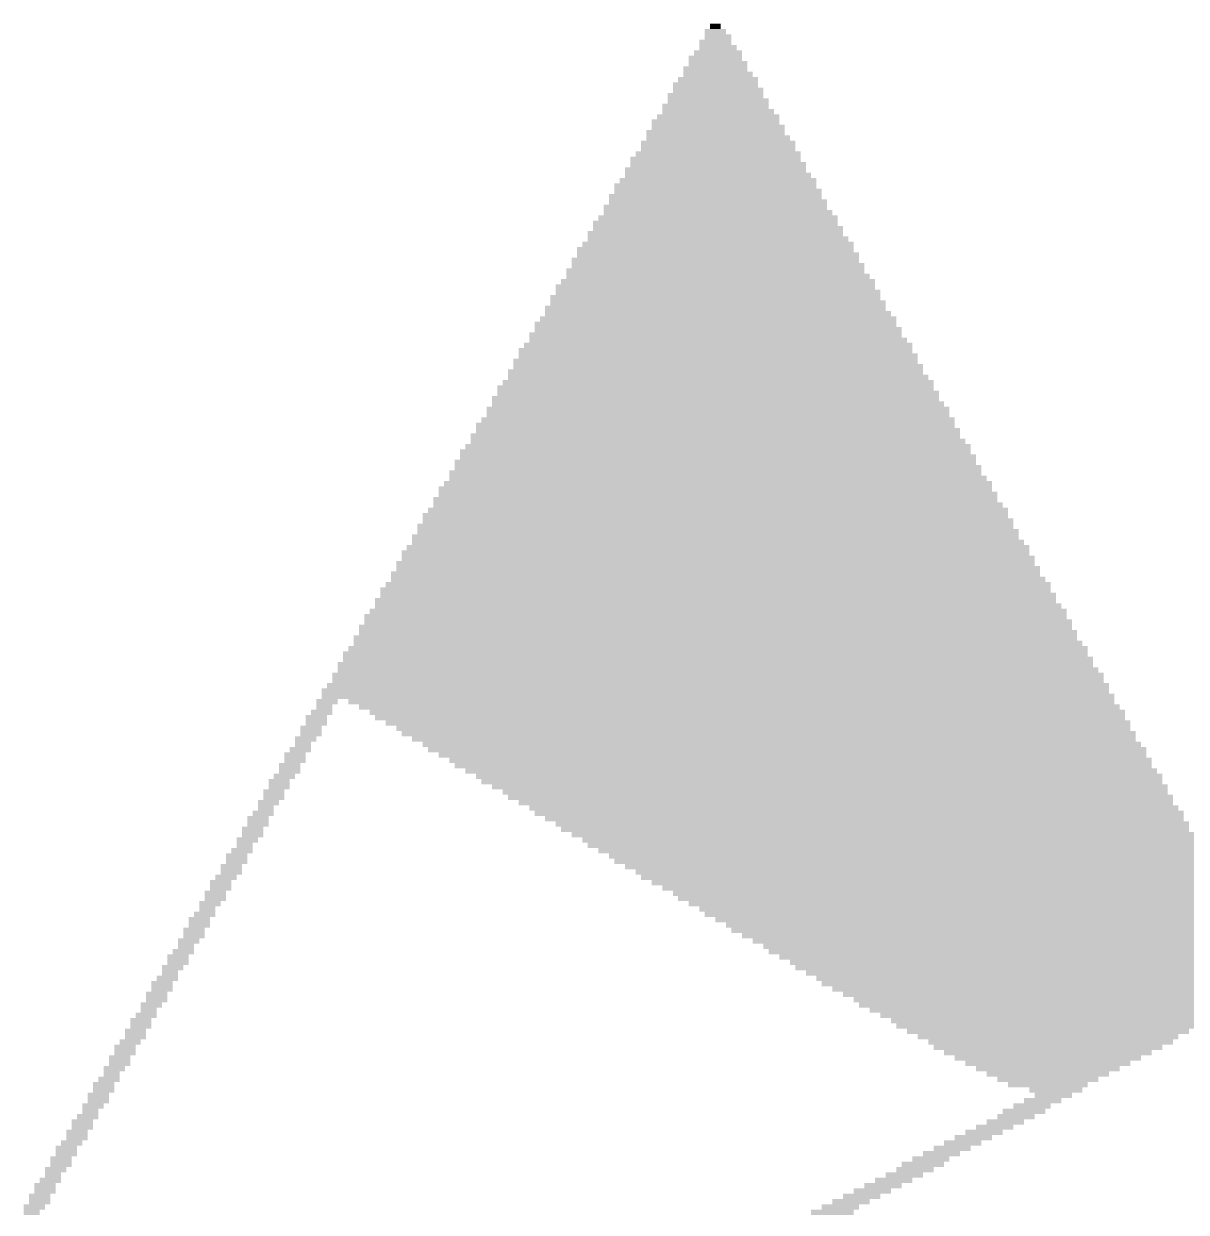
# Model space of a CAD drawing. Header units: inches. Extents: x 0.1 to 13.6, y 0 to 11.7.
# Drawn here: x 3.56 to 9.11, y 6.02 to 11.7 of the extents above; entities that cross this region are included whole.
import ezdxf

# ---------------------------------------------------------------- set-up
doc = ezdxf.new("R2010")
doc.units = ezdxf.units.IN
doc.header["$MEASUREMENT"] = 0

msp = doc.modelspace()

# ---------------------------------------------------------------- linework, layer by layer
for points in [[(6.8877, 11.6732), (6.8369, 11.6732), (6.8877, 11.6986), (6.8369, 11.6986)], [(6.9131, 11.6478), (6.8115, 11.6478), (6.9131, 11.6732), (6.8115, 11.6732)], [(6.9385, 11.6224), (6.8115, 11.6224), (6.9385, 11.6478), (6.8115, 11.6478)], [(6.9385, 11.597), (6.7861, 11.597), (6.9385, 11.6224), (6.7861, 11.6224)], [(6.9639, 11.5716), (6.7861, 11.5716), (6.9639, 11.597), (6.7861, 11.597)], [(6.9896, 11.5208), (6.7356, 11.5208), (6.9896, 11.5462), (6.7356, 11.5462)], [(6.9896, 11.5462), (6.761, 11.5462), (6.9896, 11.5716), (6.761, 11.5716)], [(7.015, 11.47), (6.7102, 11.47), (7.015, 11.4954), (6.7102, 11.4954)], [(7.0404, 11.4446), (6.7102, 11.4446), (7.0404, 11.47), (6.7102, 11.47)], [(7.015, 11.4954), (6.7356, 11.4954), (7.015, 11.5208), (6.7356, 11.5208)], [(7.0658, 11.3938), (6.6594, 11.3938), (7.0658, 11.4192), (6.6594, 11.4192)], [(7.0658, 11.4192), (6.6848, 11.4192), (7.0658, 11.4446), (6.6848, 11.4446)], [(7.0912, 11.343), (6.634, 11.343), (7.0912, 11.3684), (6.634, 11.3684)], [(7.0912, 11.3684), (6.6594, 11.3684), (7.0912, 11.3938), (6.6594, 11.3938)], [(7.1166, 11.2922), (6.6086, 11.2922), (7.1166, 11.3176), (6.6086, 11.3176)], [(7.1166, 11.3176), (6.634, 11.3176), (7.1166, 11.343), (6.634, 11.343)], [(7.1674, 11.216), (6.5578, 11.216), (7.1674, 11.2414), (6.5578, 11.2414)], [(7.1674, 11.2414), (6.5832, 11.2414), (7.1674, 11.2668), (6.5832, 11.2668)], [(7.142, 11.2668), (6.6086, 11.2668), (7.142, 11.2922), (6.6086, 11.2922)], [(7.1928, 11.1652), (6.5324, 11.1652), (7.1928, 11.1906), (6.5324, 11.1906)], [(7.1928, 11.1906), (6.5578, 11.1906), (7.1928, 11.216), (6.5578, 11.216)], [(7.2436, 11.1144), (6.507, 11.1144), (7.2436, 11.1398), (6.507, 11.1398)], [(7.2182, 11.1398), (6.5324, 11.1398), (7.2182, 11.1652), (6.5324, 11.1652)], [(7.269, 11.0636), (6.4816, 11.0636), (7.269, 11.089), (6.4816, 11.089)], [(7.2436, 11.089), (6.507, 11.089), (7.2436, 11.1144), (6.507, 11.1144)], [(7.269, 11.0382), (6.4562, 11.0382), (7.269, 11.0636), (6.4562, 11.0636)], [(7.2944, 11.0128), (6.4562, 11.0128), (7.2944, 11.0382), (6.4562, 11.0382)], [(7.3452, 10.9366), (6.4054, 10.9366), (7.3452, 10.962), (6.4054, 10.962)], [(7.2944, 10.9874), (6.4308, 10.9874), (7.2944, 11.0128), (6.4308, 11.0128)], [(7.3198, 10.962), (6.4308, 10.962), (7.3198, 10.9874), (6.4308, 10.9874)], [(7.3452, 10.9112), (6.38, 10.9112), (7.3452, 10.9366), (6.38, 10.9366)], [(7.3706, 10.8858), (6.38, 10.8858), (7.3706, 10.9112), (6.38, 10.9112)], [(7.3706, 10.8604), (6.3546, 10.8604), (7.3706, 10.8858), (6.3546, 10.8858)], [(7.396, 10.835), (6.3546, 10.835), (7.396, 10.8604), (6.3546, 10.8604)], [(7.396, 10.8096), (6.3292, 10.8096), (7.396, 10.835), (6.3292, 10.835)], [(7.4214, 10.7842), (6.3292, 10.7842), (7.4214, 10.8096), (6.3292, 10.8096)], [(7.4468, 10.7334), (6.2784, 10.7334), (7.4468, 10.7588), (6.2784, 10.7588)], [(7.4722, 10.708), (6.2784, 10.708), (7.4722, 10.7334), (6.2784, 10.7334)], [(7.4468, 10.7588), (6.3038, 10.7588), (7.4468, 10.7842), (6.3038, 10.7842)], [(7.4722, 10.6826), (6.253, 10.6826), (7.4722, 10.708), (6.253, 10.708)], [(7.4976, 10.6572), (6.253, 10.6572), (7.4976, 10.6826), (6.253, 10.6826)], [(7.523, 10.6064), (6.2022, 10.6064), (7.523, 10.6318), (6.2022, 10.6318)], [(7.523, 10.6318), (6.2276, 10.6318), (7.523, 10.6572), (6.2276, 10.6572)], [(7.5484, 10.5556), (6.1768, 10.5556), (7.5484, 10.581), (6.1768, 10.581)], [(7.5484, 10.581), (6.2022, 10.581), (7.5484, 10.6064), (6.2022, 10.6064)], [(7.5738, 10.5048), (6.1514, 10.5048), (7.5738, 10.5302), (6.1514, 10.5302)], [(7.5992, 10.4794), (6.1514, 10.4794), (7.5992, 10.5048), (6.1514, 10.5048)], [(7.5738, 10.5302), (6.1768, 10.5302), (7.5738, 10.5556), (6.1768, 10.5556)], [(7.6246, 10.4286), (6.1006, 10.4286), (7.6246, 10.454), (6.1006, 10.454)], [(7.6246, 10.454), (6.126, 10.454), (7.6246, 10.4794), (6.126, 10.4794)], [(7.65, 10.3778), (6.0752, 10.3778), (7.65, 10.4032), (6.0752, 10.4032)], [(7.65, 10.4032), (6.1006, 10.4032), (7.65, 10.4286), (6.1006, 10.4286)], [(7.6754, 10.327), (6.0498, 10.327), (7.6754, 10.3524), (6.0498, 10.3524)], [(7.6754, 10.3524), (6.0752, 10.3524), (7.6754, 10.3778), (6.0752, 10.3778)], [(7.7262, 10.2508), (5.999, 10.2508), (7.7262, 10.2762), (5.999, 10.2762)], [(7.7262, 10.2762), (6.0244, 10.2762), (7.7262, 10.3016), (6.0244, 10.3016)], [(7.7008, 10.3016), (6.0498, 10.3016), (7.7008, 10.327), (6.0498, 10.327)], [(7.7516, 10.2), (5.9736, 10.2), (7.7516, 10.2254), (5.9736, 10.2254)], [(7.7516, 10.2254), (5.999, 10.2254), (7.7516, 10.2508), (5.999, 10.2508)], [(7.8024, 10.1492), (5.9482, 10.1492), (7.8024, 10.1746), (5.9482, 10.1746)], [(7.777, 10.1746), (5.9736, 10.1746), (7.777, 10.2), (5.9736, 10.2)], [(7.8024, 10.1238), (5.9228, 10.1238), (7.8024, 10.1492), (5.9228, 10.1492)], [(7.8278, 10.0984), (5.9228, 10.0984), (7.8278, 10.1238), (5.9228, 10.1238)], [(7.8278, 10.073), (5.8974, 10.073), (7.8278, 10.0984), (5.8974, 10.0984)], [(7.8532, 10.0476), (5.8974, 10.0476), (7.8532, 10.073), (5.8974, 10.073)], [(7.904, 9.9714), (5.8466, 9.9714), (7.904, 9.9968), (5.8466, 9.9968)], [(7.8532, 10.0222), (5.872, 10.0222), (7.8532, 10.0476), (5.872, 10.0476)], [(7.8786, 9.9968), (5.872, 9.9968), (7.8786, 10.0222), (5.872, 10.0222)], [(7.904, 9.946), (5.8212, 9.946), (7.904, 9.9714), (5.8212, 9.9714)], [(7.9294, 9.9206), (5.8212, 9.9206), (7.9294, 9.946), (5.8212, 9.946)], [(7.9294, 9.8952), (5.7958, 9.8952), (7.9294, 9.9206), (5.7958, 9.9206)], [(7.9548, 9.8698), (5.7958, 9.8698), (7.9548, 9.8952), (5.7958, 9.8952)], [(7.9802, 9.8444), (5.7704, 9.8444), (7.9802, 9.8698), (5.7704, 9.8698)], [(7.9802, 9.819), (5.7704, 9.819), (7.9802, 9.8444), (5.7704, 9.8444)], [(8.0056, 9.7682), (5.7196, 9.7682), (8.0056, 9.7936), (5.7196, 9.7936)], [(8.031, 9.7428), (5.7196, 9.7428), (8.031, 9.7682), (5.7196, 9.7682)], [(8.0056, 9.7936), (5.745, 9.7936), (8.0056, 9.819), (5.745, 9.819)], [(8.031, 9.7174), (5.6942, 9.7174), (8.031, 9.7428), (5.6942, 9.7428)], [(8.0564, 9.692), (5.6942, 9.692), (8.0564, 9.7174), (5.6942, 9.7174)], [(8.0818, 9.6412), (5.6434, 9.6412), (8.0818, 9.6666), (5.6434, 9.6666)], [(8.0818, 9.6666), (5.6688, 9.6666), (8.0818, 9.692), (5.6688, 9.692)], [(8.1072, 9.5904), (5.618, 9.5904), (8.1072, 9.6158), (5.618, 9.6158)], [(8.1072, 9.6158), (5.6434, 9.6158), (8.1072, 9.6412), (5.6434, 9.6412)], [(8.1326, 9.5396), (5.5926, 9.5396), (8.1326, 9.565), (5.5926, 9.565)], [(8.158, 9.5142), (5.5926, 9.5142), (8.158, 9.5396), (5.5926, 9.5396)], [(8.1326, 9.565), (5.618, 9.565), (8.1326, 9.5904), (5.618, 9.5904)], [(8.1834, 9.4634), (5.5418, 9.4634), (8.1834, 9.4888), (5.5418, 9.4888)], [(8.1834, 9.4888), (5.5672, 9.4888), (8.1834, 9.5142), (5.5672, 9.5142)], [(8.2088, 9.4126), (5.5164, 9.4126), (8.2088, 9.438), (5.5164, 9.438)], [(8.2088, 9.438), (5.5418, 9.438), (8.2088, 9.4634), (5.5418, 9.4634)], [(8.2596, 9.3618), (5.491, 9.3618), (8.2596, 9.3872), (5.491, 9.3872)], [(8.2342, 9.3872), (5.5164, 9.3872), (8.2342, 9.4126), (5.5164, 9.4126)], [(8.285, 9.2856), (5.4402, 9.2856), (8.285, 9.311), (5.4402, 9.311)], [(8.2596, 9.3364), (5.4656, 9.3364), (8.2596, 9.3618), (5.4656, 9.3618)], [(8.285, 9.311), (5.4656, 9.311), (8.285, 9.3364), (5.4656, 9.3364)], [(8.3104, 9.2348), (5.4148, 9.2348), (8.3104, 9.2602), (5.4148, 9.2602)], [(8.3104, 9.2602), (5.4402, 9.2602), (8.3104, 9.2856), (5.4402, 9.2856)], [(8.3612, 9.184), (5.3894, 9.184), (8.3612, 9.2094), (5.3894, 9.2094)], [(8.3358, 9.2094), (5.4148, 9.2094), (8.3358, 9.2348), (5.4148, 9.2348)], [(8.3612, 9.1586), (5.364, 9.1586), (8.3612, 9.184), (5.364, 9.184)], [(8.3866, 9.1332), (5.364, 9.1332), (8.3866, 9.1586), (5.364, 9.1586)], [(8.3866, 9.1078), (5.3386, 9.1078), (8.3866, 9.1332), (5.3386, 9.1332)], [(8.412, 9.0824), (5.3386, 9.0824), (8.412, 9.1078), (5.3386, 9.1078)], [(8.4628, 9.0062), (5.2878, 9.0062), (8.4628, 9.0316), (5.2878, 9.0316)], [(8.412, 9.057), (5.3132, 9.057), (8.412, 9.0824), (5.3132, 9.0824)], [(8.4374, 9.0316), (5.3132, 9.0316), (8.4374, 9.057), (5.3132, 9.057)], [(8.4628, 8.9808), (5.2624, 8.9808), (8.4628, 9.0062), (5.2624, 9.0062)], [(8.4882, 8.9554), (5.2624, 8.9554), (8.4882, 8.9808), (5.2624, 8.9808)], [(8.4882, 8.93), (5.237, 8.93), (8.4882, 8.9554), (5.237, 8.9554)], [(8.5136, 8.9046), (5.237, 8.9046), (8.5136, 8.93), (5.237, 8.93)], [(8.539, 8.8538), (5.1862, 8.8538), (8.539, 8.8792), (5.1862, 8.8792)], [(8.539, 8.8792), (5.2116, 8.8792), (8.539, 8.9046), (5.2116, 8.9046)], [(8.5644, 8.803), (5.1608, 8.803), (8.5644, 8.8284), (5.1608, 8.8284)], [(8.5898, 8.7776), (5.1608, 8.7776), (8.5898, 8.803), (5.1608, 8.803)], [(8.5644, 8.8284), (5.1862, 8.8284), (8.5644, 8.8538), (5.1862, 8.8538)], [(8.5898, 8.7522), (5.1354, 8.7522), (8.5898, 8.7776), (5.1354, 8.7776)], [(8.6152, 8.7268), (5.1354, 8.7268), (8.6152, 8.7522), (5.1354, 8.7522)], [(8.6406, 8.676), (5.0846, 8.676), (8.6406, 8.7014), (5.0846, 8.7014)], [(8.6406, 8.7014), (5.11, 8.7014), (8.6406, 8.7268), (5.11, 8.7268)], [(8.666, 8.6252), (5.0592, 8.6252), (8.666, 8.6506), (5.0592, 8.6506)], [(8.666, 8.6506), (5.0846, 8.6506), (8.666, 8.676), (5.0846, 8.676)], [(8.7168, 8.5744), (5.0338, 8.5744), (8.7168, 8.5998), (5.0338, 8.5998)], [(8.7168, 8.549), (5.0338, 8.549), (8.7168, 8.5744), (5.0338, 8.5744)], [(8.6914, 8.5998), (5.0592, 8.5998), (8.6914, 8.6252), (5.0592, 8.6252)], [(8.7422, 8.4982), (4.983, 8.4982), (8.7422, 8.5236), (4.983, 8.5236)], [(8.7422, 8.5236), (5.0084, 8.5236), (8.7422, 8.549), (5.0084, 8.549)], [(5.0592, 8.4474), (4.9576, 8.4474), (5.0592, 8.4728), (4.9576, 8.4728)], [(8.7676, 8.4728), (4.983, 8.4728), (8.7676, 8.4982), (4.983, 8.4982)], [(8.7676, 8.4474), (5.11, 8.4474), (8.7676, 8.4728), (5.11, 8.4728)], [(5.0338, 8.3966), (4.9322, 8.3966), (5.0338, 8.422), (4.9322, 8.422)], [(5.0338, 8.422), (4.9576, 8.422), (5.0338, 8.4474), (4.9576, 8.4474)], [(8.793, 8.422), (5.1608, 8.422), (8.793, 8.4474), (5.1608, 8.4474)], [(8.8184, 8.3966), (5.2116, 8.3966), (8.8184, 8.422), (5.2116, 8.422)], [(4.983, 8.3204), (4.8814, 8.3204), (4.983, 8.3458), (4.8814, 8.3458)], [(5.0084, 8.3712), (4.9068, 8.3712), (5.0084, 8.3966), (4.9068, 8.3966)], [(5.0084, 8.3458), (4.9068, 8.3458), (5.0084, 8.3712), (4.9068, 8.3712)], [(8.8184, 8.3712), (5.237, 8.3712), (8.8184, 8.3966), (5.237, 8.3966)], [(8.8438, 8.3458), (5.2878, 8.3458), (8.8438, 8.3712), (5.2878, 8.3712)], [(8.8438, 8.3204), (5.3386, 8.3204), (8.8438, 8.3458), (5.3386, 8.3458)], [(4.9576, 8.2696), (4.856, 8.2696), (4.9576, 8.295), (4.856, 8.295)], [(4.983, 8.295), (4.8814, 8.295), (4.983, 8.3204), (4.8814, 8.3204)], [(8.8692, 8.295), (5.364, 8.295), (8.8692, 8.3204), (5.364, 8.3204)], [(8.8692, 8.2696), (5.4148, 8.2696), (8.8692, 8.295), (5.4148, 8.295)], [(4.9322, 8.2188), (4.8306, 8.2188), (4.9322, 8.2442), (4.8306, 8.2442)], [(4.9322, 8.2442), (4.856, 8.2442), (4.9322, 8.2696), (4.856, 8.2696)], [(8.8946, 8.2442), (5.4656, 8.2442), (8.8946, 8.2696), (5.4656, 8.2696)], [(8.92, 8.2188), (5.491, 8.2188), (8.92, 8.2442), (5.491, 8.2442)], [(4.9068, 8.1934), (4.8052, 8.1934), (4.9068, 8.2188), (4.8052, 8.2188)], [(4.9068, 8.168), (4.8052, 8.168), (4.9068, 8.1934), (4.8052, 8.1934)], [(8.92, 8.1934), (5.5418, 8.1934), (8.92, 8.2188), (5.5418, 8.2188)], [(8.9454, 8.168), (5.5926, 8.168), (8.9454, 8.1934), (5.5926, 8.1934)], [(4.8814, 8.1426), (4.7798, 8.1426), (4.8814, 8.168), (4.7798, 8.168)], [(4.8814, 8.1172), (4.7798, 8.1172), (4.8814, 8.1426), (4.7798, 8.1426)], [(8.9454, 8.1426), (5.618, 8.1426), (8.9454, 8.168), (5.618, 8.168)], [(8.9708, 8.1172), (5.6688, 8.1172), (8.9708, 8.1426), (5.6688, 8.1426)], [(4.8306, 8.0664), (4.729, 8.0664), (4.8306, 8.0918), (4.729, 8.0918)], [(4.8306, 8.041), (4.729, 8.041), (4.8306, 8.0664), (4.729, 8.0664)], [(4.856, 8.0918), (4.7544, 8.0918), (4.856, 8.1172), (4.7544, 8.1172)], [(8.9962, 8.0918), (5.7196, 8.0918), (8.9962, 8.1172), (5.7196, 8.1172)], [(8.9962, 8.0664), (5.745, 8.0664), (8.9962, 8.0918), (5.745, 8.0918)], [(9.0216, 8.041), (5.7958, 8.041), (9.0216, 8.0664), (5.7958, 8.0664)], [(4.8052, 8.0156), (4.7036, 8.0156), (4.8052, 8.041), (4.7036, 8.041)], [(4.8052, 7.9902), (4.7036, 7.9902), (4.8052, 8.0156), (4.7036, 8.0156)], [(9.0216, 8.0156), (5.8466, 8.0156), (9.0216, 8.041), (5.8466, 8.041)], [(9.047, 7.9902), (5.872, 7.9902), (9.047, 8.0156), (5.872, 8.0156)], [(4.7798, 7.9648), (4.6782, 7.9648), (4.7798, 7.9902), (4.6782, 7.9902)], [(4.7544, 7.9394), (4.6782, 7.9394), (4.7544, 7.9648), (4.6782, 7.9648)], [(9.047, 7.9648), (5.9228, 7.9648), (9.047, 7.9902), (5.9228, 7.9902)], [(9.0724, 7.9394), (5.9736, 7.9394), (9.0724, 7.9648), (5.9736, 7.9648)], [(4.729, 7.8886), (4.6274, 7.8886), (4.729, 7.914), (4.6274, 7.914)], [(4.7544, 7.914), (4.6528, 7.914), (4.7544, 7.9394), (4.6528, 7.9394)], [(9.0978, 7.914), (5.999, 7.914), (9.0978, 7.9394), (5.999, 7.9394)], [(9.0978, 7.8886), (6.0498, 7.8886), (9.0978, 7.914), (6.0498, 7.914)], [(4.7036, 7.8378), (4.602, 7.8378), (4.7036, 7.8632), (4.602, 7.8632)], [(4.7036, 7.8124), (4.602, 7.8124), (4.7036, 7.8378), (4.602, 7.8378)], [(4.729, 7.8632), (4.6274, 7.8632), (4.729, 7.8886), (4.6274, 7.8886)], [(9.1232, 7.8632), (6.1006, 7.8632), (9.1232, 7.8886), (6.1006, 7.8886)], [(9.1232, 7.8378), (6.126, 7.8378), (9.1232, 7.8632), (6.126, 7.8632)], [(9.1486, 7.8124), (6.1768, 7.8124), (9.1486, 7.8378), (6.1768, 7.8378)], [(4.6782, 7.787), (4.5766, 7.787), (4.6782, 7.8124), (4.5766, 7.8124)], [(4.6528, 7.7616), (4.5766, 7.7616), (4.6528, 7.787), (4.5766, 7.787)], [(9.1486, 7.787), (6.2276, 7.787), (9.1486, 7.8124), (6.2276, 7.8124)], [(9.174, 7.7616), (6.253, 7.7616), (9.174, 7.787), (6.253, 7.787)], [(4.6274, 7.7108), (4.5258, 7.7108), (4.6274, 7.7362), (4.5258, 7.7362)], [(4.6528, 7.7362), (4.5512, 7.7362), (4.6528, 7.7616), (4.5512, 7.7616)], [(9.1994, 7.7362), (6.3038, 7.7362), (9.1994, 7.7616), (6.3038, 7.7616)], [(9.1994, 7.7108), (6.3546, 7.7108), (9.1994, 7.7362), (6.3546, 7.7362)], [(4.602, 7.66), (4.5004, 7.66), (4.602, 7.6854), (4.5004, 7.6854)], [(4.6274, 7.6854), (4.5258, 7.6854), (4.6274, 7.7108), (4.5258, 7.7108)], [(9.2248, 7.6854), (6.38, 7.6854), (9.2248, 7.7108), (6.38, 7.7108)], [(9.2248, 7.66), (6.4308, 7.66), (9.2248, 7.6854), (6.4308, 7.6854)], [(4.5512, 7.5838), (4.4496, 7.5838), (4.5512, 7.6092), (4.4496, 7.6092)], [(4.5766, 7.6092), (4.475, 7.6092), (4.5766, 7.6346), (4.475, 7.6346)], [(4.602, 7.6346), (4.5004, 7.6346), (4.602, 7.66), (4.5004, 7.66)], [(9.2502, 7.6346), (6.4816, 7.6346), (9.2502, 7.66), (6.4816, 7.66)], [(9.2756, 7.6092), (6.507, 7.6092), (9.2756, 7.6346), (6.507, 7.6346)], [(9.2756, 7.5838), (6.5578, 7.5838), (9.2756, 7.6092), (6.5578, 7.6092)], [(4.5258, 7.533), (4.4242, 7.533), (4.5258, 7.5584), (4.4242, 7.5584)], [(4.5512, 7.5584), (4.4496, 7.5584), (4.5512, 7.5838), (4.4496, 7.5838)], [(9.301, 7.5584), (6.6086, 7.5584), (9.301, 7.5838), (6.6086, 7.5838)], [(9.301, 7.533), (6.6594, 7.533), (9.301, 7.5584), (6.6594, 7.5584)], [(4.5004, 7.4822), (4.3988, 7.4822), (4.5004, 7.5076), (4.3988, 7.5076)], [(4.5258, 7.5076), (4.4242, 7.5076), (4.5258, 7.533), (4.4242, 7.533)], [(9.3264, 7.5076), (6.6848, 7.5076), (9.3264, 7.533), (6.6848, 7.533)], [(9.3264, 7.4822), (6.7356, 7.4822), (9.3264, 7.5076), (6.7356, 7.5076)], [(4.475, 7.4314), (4.3734, 7.4314), (4.475, 7.4568), (4.3734, 7.4568)], [(4.475, 7.4568), (4.3988, 7.4568), (4.475, 7.4822), (4.3988, 7.4822)], [(9.3518, 7.4568), (6.7864, 7.4568), (9.3518, 7.4822), (6.7864, 7.4822)], [(9.3772, 7.4314), (6.8118, 7.4314), (9.3772, 7.4568), (6.8118, 7.4568)], [(4.4242, 7.3552), (4.3226, 7.3552), (4.4242, 7.3806), (4.3226, 7.3806)], [(4.4496, 7.406), (4.348, 7.406), (4.4496, 7.4314), (4.348, 7.4314)], [(4.4496, 7.3806), (4.348, 7.3806), (4.4496, 7.406), (4.348, 7.406)], [(9.3772, 7.406), (6.8626, 7.406), (9.3772, 7.4314), (6.8626, 7.4314)], [(9.4026, 7.3806), (6.9134, 7.3806), (9.4026, 7.406), (6.9134, 7.406)], [(9.4026, 7.3552), (6.9388, 7.3552), (9.4026, 7.3806), (6.9388, 7.3806)], [(4.3988, 7.3044), (4.2972, 7.3044), (4.3988, 7.3298), (4.2972, 7.3298)], [(4.4242, 7.3298), (4.3226, 7.3298), (4.4242, 7.3552), (4.3226, 7.3552)], [(9.428, 7.3298), (6.9896, 7.3298), (9.428, 7.3552), (6.9896, 7.3552)], [(9.4534, 7.3044), (7.0404, 7.3044), (9.4534, 7.3298), (7.0404, 7.3298)], [(4.3734, 7.2536), (4.2718, 7.2536), (4.3734, 7.279), (4.2718, 7.279)], [(4.3734, 7.279), (4.2972, 7.279), (4.3734, 7.3044), (4.2972, 7.3044)], [(9.4534, 7.279), (7.0912, 7.279), (9.4534, 7.3044), (7.0912, 7.3044)], [(9.4788, 7.2536), (7.1166, 7.2536), (9.4788, 7.279), (7.1166, 7.279)], [(4.348, 7.2282), (4.2464, 7.2282), (4.348, 7.2536), (4.2464, 7.2536)], [(4.348, 7.2028), (4.2464, 7.2028), (4.348, 7.2282), (4.2464, 7.2282)], [(9.4788, 7.2282), (7.1674, 7.2282), (9.4788, 7.2536), (7.1674, 7.2536)], [(9.5042, 7.2028), (7.2182, 7.2028), (9.5042, 7.2282), (7.2182, 7.2282)], [(4.3226, 7.1774), (4.221, 7.1774), (4.3226, 7.2028), (4.221, 7.2028)], [(4.2972, 7.152), (4.221, 7.152), (4.2972, 7.1774), (4.221, 7.1774)], [(9.5042, 7.1774), (7.2436, 7.1774), (9.5042, 7.2028), (7.2436, 7.2028)], [(9.5296, 7.152), (7.2944, 7.152), (9.5296, 7.1774), (7.2944, 7.1774)], [(4.2718, 7.1012), (4.1702, 7.1012), (4.2718, 7.1266), (4.1702, 7.1266)], [(4.2718, 7.0758), (4.1702, 7.0758), (4.2718, 7.1012), (4.1702, 7.1012)], [(4.2972, 7.1266), (4.1956, 7.1266), (4.2972, 7.152), (4.1956, 7.152)], [(9.555, 7.1266), (7.3452, 7.1266), (9.555, 7.152), (7.3452, 7.152)], [(9.555, 7.1012), (7.3706, 7.1012), (9.555, 7.1266), (7.3706, 7.1266)], [(9.555, 7.0758), (7.4214, 7.0758), (9.555, 7.1012), (7.4214, 7.1012)], [(4.2464, 7.0504), (4.1448, 7.0504), (4.2464, 7.0758), (4.1448, 7.0758)], [(4.2464, 7.025), (4.1448, 7.025), (4.2464, 7.0504), (4.1448, 7.0504)], [(9.555, 7.0504), (7.4722, 7.0504), (9.555, 7.0758), (7.4722, 7.0758)], [(9.428, 7.025), (7.523, 7.025), (9.428, 7.0504), (7.523, 7.0504)], [(4.221, 6.9996), (4.1194, 6.9996), (4.221, 7.025), (4.1194, 7.025)], [(4.1956, 6.9742), (4.1194, 6.9742), (4.1956, 6.9996), (4.1194, 6.9996)], [(9.3772, 6.9996), (7.5484, 6.9996), (9.3772, 7.025), (7.5484, 7.025)], [(9.3264, 6.9742), (7.5992, 6.9742), (9.3264, 6.9996), (7.5992, 6.9996)], [(4.1702, 6.9234), (4.0686, 6.9234), (4.1702, 6.9488), (4.0686, 6.9488)], [(4.1956, 6.9488), (4.094, 6.9488), (4.1956, 6.9742), (4.094, 6.9742)], [(9.2756, 6.9488), (7.65, 6.9488), (9.2756, 6.9742), (7.65, 6.9742)], [(9.2248, 6.9234), (7.7008, 6.9234), (9.2248, 6.9488), (7.7008, 6.9488)], [(4.1448, 6.8726), (4.0432, 6.8726), (4.1448, 6.898), (4.0432, 6.898)], [(4.1448, 6.8472), (4.0432, 6.8472), (4.1448, 6.8726), (4.0432, 6.8726)], [(4.1702, 6.898), (4.0686, 6.898), (4.1702, 6.9234), (4.0686, 6.9234)], [(9.174, 6.898), (7.7262, 6.898), (9.174, 6.9234), (7.7262, 6.9234)], [(9.1232, 6.8726), (7.777, 6.8726), (9.1232, 6.898), (7.777, 6.898)], [(9.0724, 6.8472), (7.8278, 6.8472), (9.0724, 6.8726), (7.8278, 6.8726)], [(4.094, 6.7964), (3.9924, 6.7964), (4.094, 6.8218), (3.9924, 6.8218)], [(4.1194, 6.8218), (4.0178, 6.8218), (4.1194, 6.8472), (4.0178, 6.8472)], [(9.047, 6.8218), (7.8786, 6.8218), (9.047, 6.8472), (7.8786, 6.8472)], [(8.9962, 6.7964), (7.904, 6.7964), (8.9962, 6.8218), (7.904, 6.8218)], [(4.0686, 6.7456), (3.967, 6.7456), (4.0686, 6.771), (3.967, 6.771)], [(4.094, 6.771), (3.9924, 6.771), (4.094, 6.7964), (3.9924, 6.7964)], [(8.9454, 6.771), (7.9548, 6.771), (8.9454, 6.7964), (7.9548, 6.7964)], [(8.8946, 6.7456), (8.0056, 6.7456), (8.8946, 6.771), (8.0056, 6.771)], [(4.0432, 6.6948), (3.9416, 6.6948), (4.0432, 6.7202), (3.9416, 6.7202)], [(4.0686, 6.7202), (3.967, 6.7202), (4.0686, 6.7456), (3.967, 6.7456)], [(8.8438, 6.7202), (8.0564, 6.7202), (8.8438, 6.7456), (8.0564, 6.7456)], [(8.793, 6.6948), (8.1072, 6.6948), (8.793, 6.7202), (8.1072, 6.7202)], [(3.9924, 6.6186), (3.8908, 6.6186), (3.9924, 6.644), (3.8908, 6.644)], [(4.0178, 6.644), (3.9162, 6.644), (4.0178, 6.6694), (3.9162, 6.6694)], [(4.0178, 6.6694), (3.9416, 6.6694), (4.0178, 6.6948), (3.9416, 6.6948)], [(8.7422, 6.6694), (8.158, 6.6694), (8.7422, 6.6948), (8.158, 6.6948)], [(8.6914, 6.644), (8.2088, 6.644), (8.6914, 6.6694), (8.2088, 6.6694)], [(8.6406, 6.6186), (8.2596, 6.6186), (8.6406, 6.644), (8.2596, 6.644)], [(3.967, 6.5678), (3.8654, 6.5678), (3.967, 6.5932), (3.8654, 6.5932)], [(3.9924, 6.5932), (3.8908, 6.5932), (3.9924, 6.6186), (3.8908, 6.6186)], [(8.6152, 6.5932), (8.3612, 6.5932), (8.6152, 6.6186), (8.3612, 6.6186)], [(8.5644, 6.5678), (8.3866, 6.5678), (8.5644, 6.5932), (8.3866, 6.5932)], [(3.9416, 6.517), (3.84, 6.517), (3.9416, 6.5424), (3.84, 6.5424)], [(3.967, 6.5424), (3.8654, 6.5424), (3.967, 6.5678), (3.8654, 6.5678)], [(8.4628, 6.517), (8.285, 6.517), (8.4628, 6.5424), (8.285, 6.5424)], [(8.5136, 6.5424), (8.3358, 6.5424), (8.5136, 6.5678), (8.3358, 6.5678)], [(3.9162, 6.4662), (3.8146, 6.4662), (3.9162, 6.4916), (3.8146, 6.4916)], [(3.9162, 6.4916), (3.84, 6.4916), (3.9162, 6.517), (3.84, 6.517)], [(8.3866, 6.4662), (8.2088, 6.4662), (8.3866, 6.4916), (8.2088, 6.4916)], [(8.4374, 6.4916), (8.2342, 6.4916), (8.4374, 6.517), (8.2342, 6.517)], [(3.8654, 6.39), (3.7638, 6.39), (3.8654, 6.4154), (3.7638, 6.4154)], [(3.8908, 6.4408), (3.7892, 6.4408), (3.8908, 6.4662), (3.7892, 6.4662)], [(3.8908, 6.4154), (3.7892, 6.4154), (3.8908, 6.4408), (3.7892, 6.4408)], [(8.2342, 6.39), (8.0564, 6.39), (8.2342, 6.4154), (8.0564, 6.4154)], [(8.285, 6.4154), (8.1072, 6.4154), (8.285, 6.4408), (8.1072, 6.4408)], [(8.3358, 6.4408), (8.158, 6.4408), (8.3358, 6.4662), (8.158, 6.4662)], [(3.84, 6.3392), (3.7384, 6.3392), (3.84, 6.3646), (3.7384, 6.3646)], [(3.8654, 6.3646), (3.7638, 6.3646), (3.8654, 6.39), (3.7638, 6.39)], [(8.1326, 6.3392), (7.9548, 6.3392), (8.1326, 6.3646), (7.9548, 6.3646)], [(8.1834, 6.3646), (8.0056, 6.3646), (8.1834, 6.39), (8.0056, 6.39)], [(3.8146, 6.3138), (3.713, 6.3138), (3.8146, 6.3392), (3.713, 6.3392)], [(3.8146, 6.2884), (3.713, 6.2884), (3.8146, 6.3138), (3.713, 6.3138)], [(8.031, 6.2884), (7.8532, 6.2884), (8.031, 6.3138), (7.8532, 6.3138)], [(8.0818, 6.3138), (7.904, 6.3138), (8.0818, 6.3392), (7.904, 6.3392)], [(3.7892, 6.263), (3.6876, 6.263), (3.7892, 6.2884), (3.6876, 6.2884)], [(3.7892, 6.2376), (3.6876, 6.2376), (3.7892, 6.263), (3.6876, 6.263)], [(7.9548, 6.2376), (7.7516, 6.2376), (7.9548, 6.263), (7.7516, 6.263)], [(7.9802, 6.263), (7.8024, 6.263), (7.9802, 6.2884), (7.8024, 6.2884)], [(3.7638, 6.2122), (3.6622, 6.2122), (3.7638, 6.2376), (3.6622, 6.2376)], [(3.7384, 6.1868), (3.6622, 6.1868), (3.7384, 6.2122), (3.6622, 6.2122)], [(7.8532, 6.1868), (7.6754, 6.1868), (7.8532, 6.2122), (7.6754, 6.2122)], [(7.904, 6.2122), (7.7262, 6.2122), (7.904, 6.2376), (7.7262, 6.2376)], [(3.713, 6.136), (3.6114, 6.136), (3.713, 6.1614), (3.6114, 6.1614)], [(3.713, 6.1106), (3.6114, 6.1106), (3.713, 6.136), (3.6114, 6.136)], [(3.7384, 6.1614), (3.6368, 6.1614), (3.7384, 6.1868), (3.6368, 6.1868)], [(7.7008, 6.1106), (7.523, 6.1106), (7.7008, 6.136), (7.523, 6.136)], [(7.7516, 6.136), (7.5738, 6.136), (7.7516, 6.1614), (7.5738, 6.1614)], [(7.8024, 6.1614), (7.6246, 6.1614), (7.8024, 6.1868), (7.6246, 6.1868)], [(3.6876, 6.0852), (3.586, 6.0852), (3.6876, 6.1106), (3.586, 6.1106)], [(3.6876, 6.0598), (3.586, 6.0598), (3.6876, 6.0852), (3.586, 6.0852)], [(7.5992, 6.0598), (7.4214, 6.0598), (7.5992, 6.0852), (7.4214, 6.0852)], [(7.65, 6.0852), (7.4722, 6.0852), (7.65, 6.1106), (7.4722, 6.1106)], [(3.6622, 6.0344), (3.5606, 6.0344), (3.6622, 6.0598), (3.5606, 6.0598)], [(3.6368, 6.009), (3.5606, 6.009), (3.6368, 6.0344), (3.5606, 6.0344)], [(7.523, 6.009), (7.3198, 6.009), (7.523, 6.0344), (7.3198, 6.0344)], [(7.5484, 6.0344), (7.3706, 6.0344), (7.5484, 6.0598), (7.3706, 6.0598)]]:
    msp.add_solid(points)

doc.saveas('drawing.dxf')
